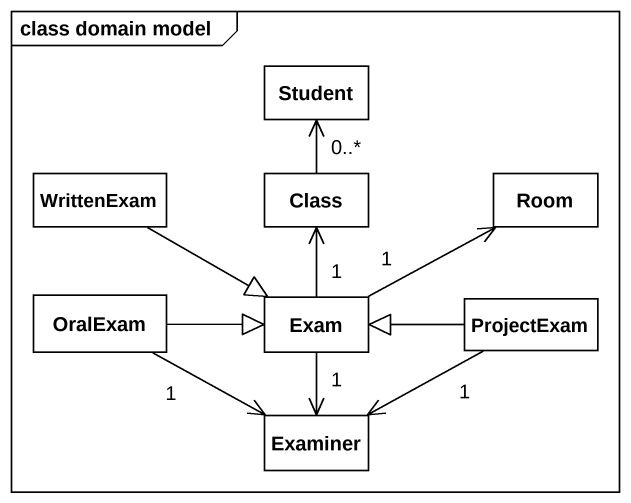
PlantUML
@startuml
mainframe class domain model
hide circle
hide empty members
class Student
class WrittenExam
class "Class" as Class_
class Room
class OralExam
class Exam
class ProjectExam
class Examiner
WrittenExam -right-|> Exam
Class_ "0..*" -up-> Student
OralExam -right-|> Exam
OralExam "1" -right-> Examiner
Exam "1" -up-> Class_
Exam "1" -right-> Room
Exam "1" --> Examiner
ProjectExam -left-|> Exam
ProjectExam "1" -left-> Examiner
@enduml
